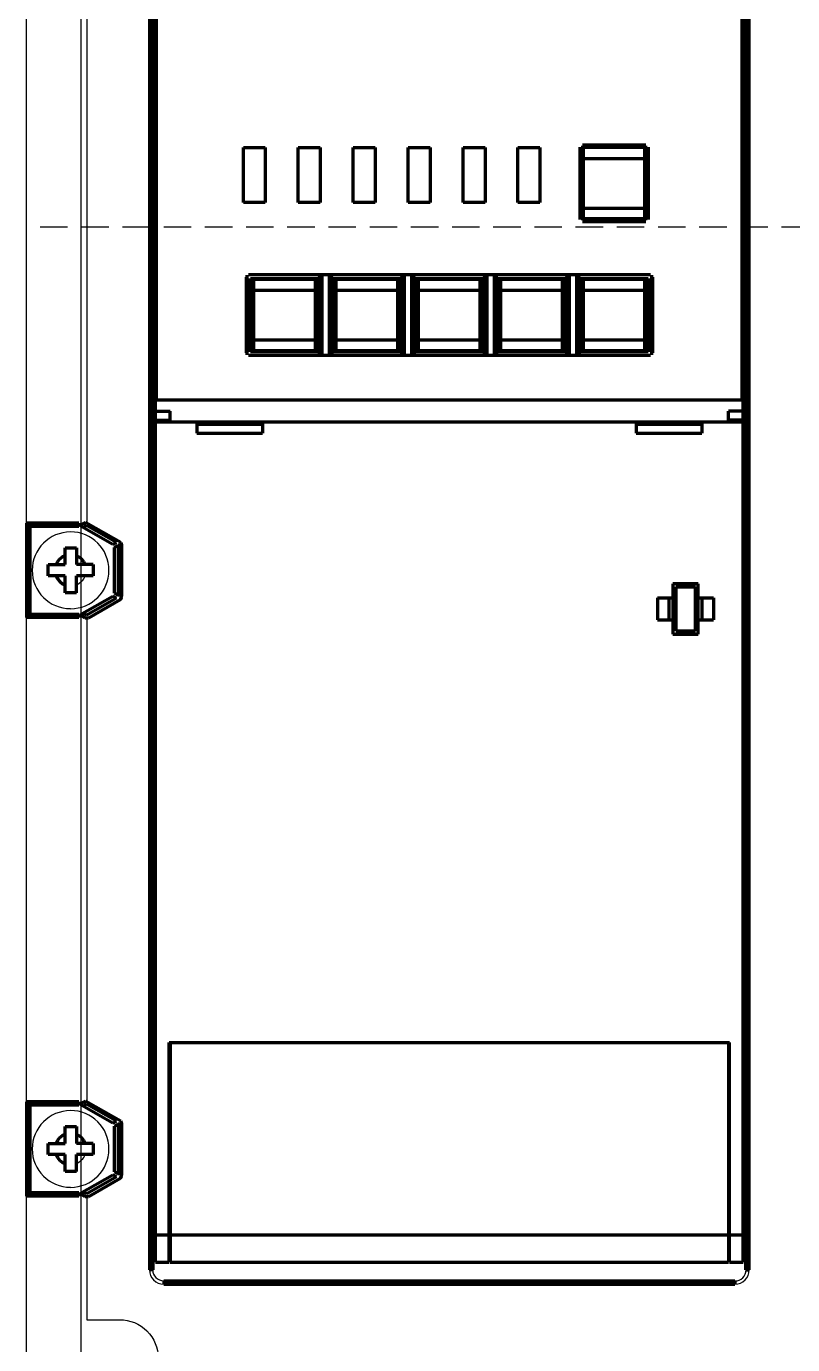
# Model space of a CAD drawing. Header units: millimetres. Extents: x 1683 to 1896, y 0 to 327.
# Drawn here: x 1684.8 to 1754.6, y 61.7 to 181.8 of the extents above; entities that cross this region are included whole.
import ezdxf

# ---------------------------------------------------------------- set-up
doc = ezdxf.new("R2010")
doc.units = ezdxf.units.MM
doc.linetypes.add('ACAD_ISO02W100', pattern=[15, 12, -3])
doc.linetypes.add('HIDDEN', pattern=[0.375, 0.25, -0.125])
doc.layers.add('8', color=140, linetype='ACAD_ISO02W100')
doc.layers.add('at_Entity', color=7, linetype='Continuous')

# ---------------------------------------------------------------- blocks, each defined once
blk = doc.blocks.new('12')
blk.add_lwpolyline([(9287.5, -5820.02), (9497.5, -5820.02), (9497.5, -6147.02), (9287.5, -6147.02)], close=True)
at = {"color": 3}
blk.add_lwpolyline([(9292.5, -5888.52), (9492.5, -5888.52), (9492.5, -6087.52), (9292.5, -6087.52)], close=True, dxfattribs=at)
for points in [[(9293, -5912.15), (9293, -6010.49)], [(9293, -6019.14), (9293, -6063.19)]]:
    blk.add_lwpolyline(points)
blk.add_lwpolyline([(9293, -6071.83), (9293, -6083.02), (9296, -6083.02, -0.414214), (9299.5, -6086.52), (9299.5, -6094.02), (9485.5, -6094.02), (9485.5, -6086.52, -0.414214), (9489, -6083.02), (9492, -6083.02), (9492, -6071.83)], format="xyb")
at = {"layer": '8', "color": 3, "linetype": 'HIDDEN', "ltscale": 10}
blk.add_line((9497.5, -5983.52), (9287.5, -5983.52), dxfattribs=at)
at = {"layer": 'at_Entity', "color": 0, "lineweight": 140}
for p, q in [((9298.7, -5898.3), (9298.7, -6078.48)), ((9299.01, -5898.3), (9299.01, -6078.48)), ((9299.25, -6077.78), (9299.25, -5898.3)), ((9299.36, -5999.1), (9299.36, -5898.21)), ((9352.65, -5999.1), (9352.65, -5898.21)), ((9352.76, -6077.78), (9352.76, -5898.3)), ((9353, -6078.48), (9353, -5898.3)), ((9353.3, -6078.48), (9353.3, -5898.3)), ((9307.25, -5981.3), (9307.25, -5976.29)), ((9307.25, -5976.29), (9309.25, -5976.29)), ((9309.25, -5976.29), (9309.25, -5981.3)), ((9312.25, -5981.3), (9312.25, -5976.29)), ((9312.25, -5976.29), (9314.25, -5976.29)), ((9314.25, -5976.29), (9314.25, -5981.3)), ((9317.25, -5981.3), (9317.25, -5976.29)), ((9317.25, -5976.29), (9319.26, -5976.29)), ((9319.26, -5976.29), (9319.26, -5981.3)), ((9322.26, -5981.3), (9322.26, -5976.29)), ((9322.26, -5976.29), (9324.26, -5976.29)), ((9324.26, -5976.29), (9324.26, -5981.3)), ((9327.26, -5981.3), (9327.26, -5976.29)), ((9327.26, -5976.29), (9329.25, -5976.29)), ((9329.25, -5976.29), (9329.25, -5981.3)), ((9332.25, -5981.3), (9332.25, -5976.29)), ((9332.25, -5976.29), (9334.25, -5976.29)), ((9334.25, -5976.29), (9334.25, -5981.3)), ((9337.91, -5982.84), (9337.91, -5976.24)), ((9338.01, -5982.79), (9338.01, -5976.29)), ((9344, -5976.29), (9338.01, -5976.29)), ((9338.11, -5976.04), (9343.9, -5976.04)), ((9338.2, -5982.79), (9338.2, -5976.29)), ((9343.8, -5982.79), (9343.8, -5976.29)), ((9344, -5982.79), (9344, -5976.29)), ((9344.1, -5976.24), (9344.1, -5982.84)), ((9343.8, -5977.3), (9338.2, -5977.3)), ((9309.25, -5981.3), (9307.25, -5981.3)), ((9314.25, -5981.3), (9312.25, -5981.3)), ((9319.26, -5981.3), (9317.25, -5981.3)), ((9324.26, -5981.3), (9322.26, -5981.3)), ((9329.25, -5981.3), (9327.26, -5981.3)), ((9334.25, -5981.3), (9332.25, -5981.3)), ((9338.2, -5981.8), (9343.8, -5981.8)), ((9344, -5982.79), (9338.01, -5982.79)), ((9343.9, -5983.04), (9338.11, -5983.04)), ((9307.5, -5988.09), (9307.5, -5994.99)), ((9307.6, -5995.16), (9307.6, -5987.92)), ((9344.31, -5987.89), (9307.71, -5987.89)), ((9307.91, -5994.89), (9307.91, -5988.2)), ((9307.91, -5988.2), (9314.1, -5988.2)), ((9308, -5994.8), (9308, -5988.29)), ((9314, -5988.29), (9308, -5988.29)), ((9308.21, -5994.8), (9308.21, -5988.29)), ((9313.81, -5994.8), (9313.81, -5988.29)), ((9314, -5994.8), (9314, -5988.29)), ((9314.1, -5988.2), (9314.4, -5987.89)), ((9314.1, -5988.2), (9314.1, -5994.89)), ((9314.4, -5987.89), (9314.4, -5995.19)), ((9315.1, -5995.19), (9315.1, -5987.89)), ((9315.4, -5988.2), (9315.1, -5987.89)), ((9315.4, -5994.89), (9315.4, -5988.2)), ((9315.4, -5988.2), (9321.6, -5988.2)), ((9315.5, -5994.8), (9315.5, -5988.29)), ((9321.5, -5988.29), (9315.5, -5988.29)), ((9315.71, -5994.8), (9315.71, -5988.29)), ((9321.3, -5994.8), (9321.3, -5988.29)), ((9321.5, -5994.8), (9321.5, -5988.29)), ((9321.6, -5988.2), (9321.9, -5987.89)), ((9321.6, -5988.2), (9321.6, -5994.89)), ((9321.9, -5987.89), (9321.9, -5995.19)), ((9322.6, -5995.19), (9322.6, -5987.89)), ((9322.9, -5988.2), (9322.6, -5987.89)), ((9322.9, -5994.89), (9322.9, -5988.2)), ((9322.9, -5988.2), (9329.1, -5988.2)), ((9323.01, -5994.8), (9323.01, -5988.29)), ((9329, -5988.29), (9323.01, -5988.29)), ((9323.2, -5994.8), (9323.2, -5988.29)), ((9328.8, -5994.8), (9328.8, -5988.29)), ((9329, -5994.8), (9329, -5988.29)), ((9329.1, -5988.2), (9329.41, -5987.89)), ((9329.1, -5988.2), (9329.1, -5994.89)), ((9329.41, -5987.89), (9329.41, -5995.19)), ((9330.1, -5995.19), (9330.1, -5987.89)), ((9330.4, -5988.2), (9330.1, -5987.89)), ((9330.4, -5994.89), (9330.4, -5988.2)), ((9330.4, -5988.2), (9336.6, -5988.2)), ((9330.51, -5994.8), (9330.51, -5988.29)), ((9336.5, -5988.29), (9330.51, -5988.29)), ((9330.7, -5994.8), (9330.7, -5988.29)), ((9336.3, -5994.8), (9336.3, -5988.29)), ((9336.5, -5994.8), (9336.5, -5988.29)), ((9336.6, -5988.2), (9336.91, -5987.89)), ((9336.6, -5988.2), (9336.6, -5994.89)), ((9336.91, -5987.89), (9336.91, -5995.19)), ((9337.6, -5995.19), (9337.6, -5987.89)), ((9337.91, -5988.2), (9337.6, -5987.89)), ((9337.91, -5994.89), (9337.91, -5988.2)), ((9337.91, -5988.2), (9344.1, -5988.2)), ((9338.01, -5994.8), (9338.01, -5988.29)), ((9344, -5988.29), (9338.01, -5988.29)), ((9338.2, -5994.8), (9338.2, -5988.29)), ((9343.8, -5994.8), (9343.8, -5988.29)), ((9344, -5994.8), (9344, -5988.29)), ((9344.1, -5988.2), (9344.1, -5994.89)), ((9344.4, -5987.92), (9344.4, -5995.16)), ((9344.51, -5994.99), (9344.51, -5988.09)), ((9313.81, -5989.3), (9308.21, -5989.3)), ((9321.3, -5989.3), (9315.71, -5989.3)), ((9328.8, -5989.3), (9323.2, -5989.3)), ((9336.3, -5989.3), (9330.7, -5989.3)), ((9343.8, -5989.3), (9338.2, -5989.3)), ((9308.21, -5993.79), (9313.81, -5993.79)), ((9315.71, -5993.79), (9321.3, -5993.79)), ((9323.2, -5993.79), (9328.8, -5993.79)), ((9330.7, -5993.79), (9336.3, -5993.79)), ((9338.2, -5993.79), (9343.8, -5993.79)), ((9307.71, -5995.19), (9344.31, -5995.19)), ((9314.1, -5994.89), (9307.91, -5994.89)), ((9314, -5994.8), (9308, -5994.8)), ((9314.1, -5994.89), (9314.4, -5995.19)), ((9315.4, -5994.89), (9315.1, -5995.19)), ((9321.6, -5994.89), (9315.4, -5994.89)), ((9321.5, -5994.8), (9315.5, -5994.8)), ((9321.6, -5994.89), (9321.9, -5995.19)), ((9322.9, -5994.89), (9322.6, -5995.19)), ((9329.1, -5994.89), (9322.9, -5994.89)), ((9329, -5994.8), (9323.01, -5994.8)), ((9329.1, -5994.89), (9329.41, -5995.19)), ((9330.4, -5994.89), (9330.1, -5995.19)), ((9336.6, -5994.89), (9330.4, -5994.89)), ((9336.5, -5994.8), (9330.51, -5994.8)), ((9336.6, -5994.89), (9336.91, -5995.19)), ((9337.91, -5994.89), (9337.6, -5995.19)), ((9344.1, -5994.89), (9337.91, -5994.89)), ((9344, -5994.8), (9338.01, -5994.8)), ((9352.76, -5999.29), (9299.25, -5999.29)), ((9299.25, -6000.29), (9300.6, -6000.29)), ((9300.6, -6001.29), (9300.6, -6000.29)), ((9351.4, -6001.29), (9351.4, -6000.29)), ((9352.76, -6000.29), (9351.4, -6000.29)), ((9299.25, -6001.1), (9300.6, -6001.1)), ((9352.76, -6001.29), (9299.25, -6001.29)), ((9303.01, -6001.29), (9303.01, -6002.3)), ((9309, -6001.5), (9303.01, -6001.5)), ((9309, -6001.29), (9309, -6002.3)), ((9343, -6001.29), (9343, -6002.3)), ((9349, -6001.5), (9343, -6001.5)), ((9349, -6001.29), (9349, -6002.3)), ((9352.76, -6001.1), (9351.4, -6001.1)), ((9303.01, -6002.3), (9309, -6002.3)), ((9343, -6002.3), (9349, -6002.3)), ((9287.5, -6010.48), (9287.5, -6019.08)), ((9287.5, -6010.48), (9287.5, -6010.51)), ((9287.5, -6010.51), (9287.51, -6010.54)), ((9287.51, -6010.54), (9287.51, -6010.57)), ((9287.51, -6010.57), (9287.52, -6010.6)), ((9292.26, -6010.48), (9287.52, -6010.48)), ((9287.53, -6010.51), (9287.52, -6010.48)), ((9287.52, -6010.6), (9287.53, -6010.62)), ((9287.53, -6010.55), (9287.53, -6010.51)), ((9287.54, -6010.58), (9287.53, -6010.55)), ((9287.53, -6010.62), (9287.55, -6010.65)), ((9287.56, -6010.6), (9287.54, -6010.58)), ((9287.55, -6010.65), (9287.57, -6010.67)), ((9287.57, -6010.63), (9287.56, -6010.6)), ((9287.59, -6010.66), (9287.57, -6010.63)), ((9287.57, -6010.67), (9287.59, -6010.68)), ((9287.61, -6010.69), (9287.59, -6010.66)), ((9287.59, -6010.68), (9287.61, -6010.7)), ((9287.63, -6010.71), (9287.61, -6010.69)), ((9287.61, -6010.7), (9287.63, -6010.72)), ((9287.65, -6010.72), (9287.63, -6010.71)), ((9287.63, -6010.72), (9287.66, -6010.74)), ((9287.68, -6010.73), (9287.65, -6010.72)), ((9287.66, -6010.74), (9287.68, -6010.75)), ((9287.7, -6010.75), (9287.68, -6010.73)), ((9287.68, -6010.75), (9287.71, -6010.76)), ((9287.72, -6010.77), (9287.7, -6010.75)), ((9287.71, -6010.76), (9287.74, -6010.77)), ((9287.75, -6010.77), (9287.72, -6010.77)), ((9287.74, -6010.77), (9287.77, -6010.78)), ((9287.77, -6010.77), (9287.75, -6010.77)), ((9287.8, -6010.78), (9287.77, -6010.77)), ((9287.77, -6010.78), (9287.81, -6010.78)), ((9287.83, -6010.78), (9287.8, -6010.78)), ((9287.81, -6010.78), (9287.81, -6018.79)), ((9292.26, -6010.78), (9287.83, -6010.78)), ((9292.26, -6010.78), (9292.26, -6010.48)), ((9292.35, -6010.71), (9292.87, -6010.42)), ((9295.36, -6012.44), (9292.35, -6010.71)), ((9292.65, -6010.88), (9292.97, -6010.7)), ((9296.09, -6012.24), (9292.87, -6010.42)), ((9295.7, -6012.24), (9292.97, -6010.7)), ((9291.02, -6014.26), (9291.02, -6012.73)), ((9291.02, -6012.73), (9292.05, -6012.73)), ((9292.05, -6012.73), (9292.05, -6014.26)), ((9295.36, -6012.44), (9295.7, -6012.24)), ((9295.51, -6012.7), (9295.85, -6012.5)), ((9295.51, -6016.86), (9295.51, -6012.7)), ((9295.85, -6012.5), (9295.85, -6017.05)), ((9296.15, -6012.5), (9295.85, -6012.5)), ((9296.09, -6012.24), (9296.09, -6012.24)), ((9296.09, -6012.24), (9296.11, -6012.27)), ((9296.11, -6012.27), (9296.12, -6012.29)), ((9296.12, -6012.29), (9296.13, -6012.32)), ((9296.13, -6012.32), (9296.13, -6012.34)), ((9296.13, -6012.34), (9296.14, -6012.37)), ((9296.14, -6012.37), (9296.15, -6012.4)), ((9296.15, -6012.4), (9296.15, -6012.44)), ((9296.15, -6012.44), (9296.15, -6012.47)), ((9296.15, -6012.47), (9296.15, -6012.5)), ((9296.15, -6012.5), (9296.15, -6017.05)), ((9290.5, -6013.79), (9290.34, -6014.01)), ((9290.75, -6013.59), (9290.5, -6013.79)), ((9291.02, -6013.45), (9290.75, -6013.59)), ((9292.31, -6013.58), (9292.05, -6013.45)), ((9292.52, -6013.74), (9292.31, -6013.58)), ((9292.72, -6014), (9292.52, -6013.74)), ((9289.47, -6015.29), (9289.47, -6014.26)), ((9289.47, -6014.26), (9291.02, -6014.26)), ((9290.34, -6014.01), (9290.21, -6014.26)), ((9293.58, -6014.26), (9292.05, -6014.26)), ((9292.85, -6014.26), (9292.72, -6014)), ((9293.58, -6014.26), (9293.58, -6015.29)), ((9291.02, -6015.29), (9289.47, -6015.29)), ((9290.21, -6015.29), (9290.34, -6015.56)), ((9290.34, -6015.56), (9290.55, -6015.81)), ((9290.55, -6015.81), (9290.76, -6015.98)), ((9290.76, -6015.98), (9291.02, -6016.1)), ((9291.02, -6016.83), (9291.02, -6015.29)), ((9292.05, -6016.83), (9292.05, -6015.29)), ((9293.58, -6015.29), (9292.05, -6015.29)), ((9346.35, -6016), (9346.35, -6020.59)), ((9348.66, -6016), (9346.35, -6016)), ((9346.61, -6016.29), (9346.61, -6020.29)), ((9346.61, -6016.29), (9348.41, -6016.29)), ((9348.41, -6020.29), (9348.41, -6016.29)), ((9348.66, -6020.59), (9348.66, -6016)), ((9292.05, -6016.83), (9291.02, -6016.83)), ((9292.36, -6018.85), (9295.36, -6017.12)), ((9295.7, -6017.31), (9293, -6018.87)), ((9296.05, -6017.46), (9293.15, -6019.14)), ((9295.7, -6017.31), (9295.36, -6017.12)), ((9295.85, -6017.05), (9295.51, -6016.86)), ((9296.15, -6017.05), (9295.85, -6017.05)), ((9296.12, -6017.25), (9296.05, -6017.46)), ((9296.08, -6017.35), (9296.07, -6017.36)), ((9296.09, -6017.33), (9296.08, -6017.34)), ((9296.08, -6017.34), (9296.08, -6017.35)), ((9296.1, -6017.3), (9296.09, -6017.32)), ((9296.09, -6017.32), (9296.09, -6017.33)), ((9296.11, -6017.28), (9296.1, -6017.3)), ((9296.13, -6017.23), (9296.12, -6017.25)), ((9296.14, -6017.19), (9296.13, -6017.21)), ((9296.13, -6017.21), (9296.13, -6017.23)), ((9296.15, -6017.15), (9296.14, -6017.17)), ((9296.14, -6017.17), (9296.14, -6017.19)), ((9296.15, -6017.05), (9296.15, -6017.08)), ((9296.15, -6017.08), (9296.15, -6017.1)), ((9296.15, -6017.1), (9296.15, -6017.12)), ((9296.15, -6017.12), (9296.15, -6017.15)), ((9344.94, -6017.3), (9344.94, -6019.29)), ((9344.94, -6017.3), (9346.35, -6017.3)), ((9345.98, -6017.3), (9345.98, -6019.29)), ((9348.66, -6017.3), (9350.06, -6017.3)), ((9349.03, -6019.29), (9349.03, -6017.3)), ((9350.06, -6017.3), (9350.06, -6019.29)), ((9293, -6018.87), (9292.65, -6018.68)), ((9287.51, -6018.99), (9287.5, -6019.03)), ((9287.5, -6019.03), (9287.5, -6019.05)), ((9287.5, -6019.05), (9287.5, -6019.08)), ((9287.52, -6018.97), (9287.51, -6018.99)), ((9287.53, -6018.95), (9287.52, -6018.97)), ((9287.53, -6019.05), (9287.52, -6019.08)), ((9292.26, -6019.08), (9287.52, -6019.08)), ((9287.55, -6018.92), (9287.53, -6018.95)), ((9287.54, -6018.98), (9287.53, -6019.02)), ((9287.53, -6019.02), (9287.53, -6019.05)), ((9287.56, -6018.95), (9287.54, -6018.98)), ((9287.57, -6018.89), (9287.55, -6018.92)), ((9287.57, -6018.92), (9287.56, -6018.95)), ((9287.59, -6018.87), (9287.57, -6018.89)), ((9287.59, -6018.9), (9287.57, -6018.92)), ((9287.61, -6018.85), (9287.59, -6018.87)), ((9287.61, -6018.87), (9287.59, -6018.9)), ((9287.63, -6018.84), (9287.61, -6018.85)), ((9287.63, -6018.85), (9287.61, -6018.87)), ((9287.66, -6018.82), (9287.63, -6018.84)), ((9287.65, -6018.84), (9287.63, -6018.85)), ((9287.68, -6018.83), (9287.65, -6018.84)), ((9287.68, -6018.81), (9287.66, -6018.82)), ((9287.71, -6018.79), (9287.68, -6018.81)), ((9287.7, -6018.81), (9287.68, -6018.83)), ((9287.72, -6018.8), (9287.7, -6018.81)), ((9287.74, -6018.79), (9287.71, -6018.79)), ((9287.75, -6018.79), (9287.72, -6018.8)), ((9287.77, -6018.79), (9287.74, -6018.79)), ((9287.77, -6018.79), (9287.75, -6018.79)), ((9287.81, -6018.79), (9287.77, -6018.79)), ((9287.8, -6018.79), (9287.77, -6018.79)), ((9287.83, -6018.79), (9287.8, -6018.79)), ((9292.26, -6018.79), (9287.83, -6018.79)), ((9292.26, -6019.08), (9292.26, -6018.79)), ((9292.85, -6019.14), (9292.36, -6018.85)), ((9293.15, -6019.14), (9292.85, -6019.14)), ((9344.94, -6019.29), (9346.35, -6019.29)), ((9348.66, -6019.29), (9350.06, -6019.29)), ((9346.35, -6020.59), (9348.66, -6020.59)), ((9346.61, -6020.29), (9348.41, -6020.29)), ((9300.5, -6077.78), (9300.5, -6057.79)), ((9300.5, -6057.79), (9351.5, -6057.79)), ((9300.6, -6057.79), (9300.6, -6077.78)), ((9351.4, -6057.79), (9351.4, -6077.78)), ((9351.5, -6077.78), (9351.5, -6057.79)), ((9287.5, -6063.17), (9287.5, -6071.78)), ((9287.5, -6063.17), (9287.5, -6063.2)), ((9292.26, -6063.17), (9287.52, -6063.17)), ((9287.53, -6063.21), (9287.52, -6063.17)), ((9292.26, -6063.48), (9292.26, -6063.17)), ((9292.35, -6063.4), (9292.87, -6063.11)), ((9296.09, -6064.93), (9292.87, -6063.11)), ((9287.5, -6063.2), (9287.51, -6063.24)), ((9287.51, -6063.24), (9287.51, -6063.26)), ((9287.51, -6063.26), (9287.52, -6063.29)), ((9287.52, -6063.29), (9287.53, -6063.31)), ((9287.53, -6063.24), (9287.53, -6063.21)), ((9287.54, -6063.27), (9287.53, -6063.24)), ((9287.53, -6063.31), (9287.55, -6063.34)), ((9287.56, -6063.3), (9287.54, -6063.27)), ((9287.55, -6063.34), (9287.57, -6063.36)), ((9287.57, -6063.33), (9287.56, -6063.3)), ((9287.59, -6063.36), (9287.57, -6063.33)), ((9287.57, -6063.36), (9287.59, -6063.38)), ((9287.61, -6063.38), (9287.59, -6063.36)), ((9287.59, -6063.38), (9287.61, -6063.4)), ((9287.63, -6063.4), (9287.61, -6063.38)), ((9287.61, -6063.4), (9287.63, -6063.42)), ((9287.65, -6063.42), (9287.63, -6063.4)), ((9287.63, -6063.42), (9287.66, -6063.43)), ((9287.68, -6063.43), (9287.65, -6063.42)), ((9287.66, -6063.43), (9287.68, -6063.45)), ((9287.7, -6063.45), (9287.68, -6063.43)), ((9287.68, -6063.45), (9287.71, -6063.46)), ((9287.72, -6063.46), (9287.7, -6063.45)), ((9287.71, -6063.46), (9287.74, -6063.47)), ((9287.75, -6063.47), (9287.72, -6063.46)), ((9287.74, -6063.47), (9287.77, -6063.47)), ((9287.77, -6063.47), (9287.75, -6063.47)), ((9287.77, -6063.47), (9287.81, -6063.48)), ((9287.8, -6063.47), (9287.77, -6063.47)), ((9287.83, -6063.48), (9287.8, -6063.47)), ((9287.81, -6063.48), (9287.81, -6071.48)), ((9292.26, -6063.48), (9287.83, -6063.48)), ((9295.36, -6065.13), (9292.35, -6063.4)), ((9292.65, -6063.57), (9292.97, -6063.39)), ((9295.7, -6064.93), (9292.97, -6063.39)), ((9291.02, -6066.96), (9291.02, -6065.43)), ((9291.02, -6065.43), (9292.05, -6065.43)), ((9292.05, -6065.43), (9292.05, -6066.96)), ((9295.36, -6065.13), (9295.7, -6064.93)), ((9295.51, -6065.4), (9295.85, -6065.2)), ((9295.51, -6069.55), (9295.51, -6065.4)), ((9295.85, -6065.2), (9295.85, -6069.75)), ((9296.15, -6065.2), (9295.85, -6065.2)), ((9296.09, -6064.93), (9296.09, -6064.93)), ((9296.09, -6064.93), (9296.11, -6064.96)), ((9296.11, -6064.96), (9296.12, -6064.99)), ((9296.12, -6064.99), (9296.13, -6065.01)), ((9296.13, -6065.01), (9296.13, -6065.04)), ((9296.13, -6065.04), (9296.14, -6065.07)), ((9296.14, -6065.07), (9296.15, -6065.1)), ((9296.15, -6065.1), (9296.15, -6065.13)), ((9296.15, -6065.13), (9296.15, -6065.17)), ((9296.15, -6065.17), (9296.15, -6065.2)), ((9296.15, -6065.2), (9296.15, -6069.75)), ((9352.9, -6065.58), (9352.9, -6077)), ((9290.34, -6066.7), (9290.21, -6066.96)), ((9290.5, -6066.49), (9290.34, -6066.7)), ((9290.75, -6066.29), (9290.5, -6066.49)), ((9291.02, -6066.15), (9290.75, -6066.29)), ((9292.31, -6066.28), (9292.05, -6066.15)), ((9292.52, -6066.44), (9292.31, -6066.28)), ((9292.72, -6066.7), (9292.52, -6066.44)), ((9292.85, -6066.96), (9292.72, -6066.7)), ((9289.47, -6067.99), (9289.47, -6066.96)), ((9289.47, -6066.96), (9291.02, -6066.96)), ((9293.58, -6066.96), (9292.05, -6066.96)), ((9293.58, -6066.96), (9293.58, -6067.99)), ((9291.02, -6067.99), (9289.47, -6067.99)), ((9290.21, -6067.99), (9290.34, -6068.25)), ((9290.34, -6068.25), (9290.55, -6068.51)), ((9290.55, -6068.51), (9290.76, -6068.67)), ((9290.76, -6068.67), (9291.02, -6068.8)), ((9291.02, -6069.52), (9291.02, -6067.99)), ((9292.05, -6069.52), (9292.05, -6067.99)), ((9293.58, -6067.99), (9292.05, -6067.99)), ((9292.05, -6069.52), (9291.02, -6069.52)), ((9292.36, -6071.54), (9295.36, -6069.82)), ((9295.7, -6070.01), (9293, -6071.57)), ((9296.05, -6070.16), (9293.15, -6071.83)), ((9295.7, -6070.01), (9295.36, -6069.82)), ((9295.85, -6069.75), (9295.51, -6069.55)), ((9296.15, -6069.75), (9295.85, -6069.75)), ((9296.12, -6069.95), (9296.05, -6070.16)), ((9296.08, -6070.04), (9296.07, -6070.05)), ((9296.09, -6070.03), (9296.08, -6070.03)), ((9296.08, -6070.03), (9296.08, -6070.04)), ((9296.1, -6069.99), (9296.09, -6070.02)), ((9296.09, -6070.02), (9296.09, -6070.03)), ((9296.11, -6069.97), (9296.1, -6069.99)), ((9296.13, -6069.93), (9296.12, -6069.95)), ((9296.14, -6069.88), (9296.13, -6069.9)), ((9296.13, -6069.9), (9296.13, -6069.93)), ((9296.15, -6069.85), (9296.14, -6069.86)), ((9296.14, -6069.86), (9296.14, -6069.88)), ((9296.15, -6069.75), (9296.15, -6069.77)), ((9296.15, -6069.77), (9296.15, -6069.8)), ((9296.15, -6069.8), (9296.15, -6069.82)), ((9296.15, -6069.82), (9296.15, -6069.85)), ((9287.59, -6071.56), (9287.57, -6071.59)), ((9287.61, -6071.55), (9287.59, -6071.56)), ((9287.61, -6071.57), (9287.59, -6071.6)), ((9287.63, -6071.53), (9287.61, -6071.55)), ((9287.63, -6071.55), (9287.61, -6071.57)), ((9287.66, -6071.52), (9287.63, -6071.53)), ((9287.65, -6071.54), (9287.63, -6071.55)), ((9287.68, -6071.52), (9287.65, -6071.54)), ((9287.68, -6071.5), (9287.66, -6071.52)), ((9287.71, -6071.49), (9287.68, -6071.5)), ((9287.7, -6071.51), (9287.68, -6071.52)), ((9287.72, -6071.5), (9287.7, -6071.51)), ((9287.74, -6071.48), (9287.71, -6071.49)), ((9287.75, -6071.49), (9287.72, -6071.5)), ((9287.77, -6071.48), (9287.74, -6071.48)), ((9287.77, -6071.48), (9287.75, -6071.49)), ((9287.81, -6071.48), (9287.77, -6071.48)), ((9287.8, -6071.48), (9287.77, -6071.48)), ((9287.83, -6071.48), (9287.8, -6071.48)), ((9292.26, -6071.48), (9287.83, -6071.48)), ((9292.26, -6071.78), (9292.26, -6071.48)), ((9292.85, -6071.83), (9292.36, -6071.54)), ((9293, -6071.57), (9292.65, -6071.38)), ((9287.51, -6071.69), (9287.5, -6071.72)), ((9287.5, -6071.72), (9287.5, -6071.75)), ((9287.5, -6071.75), (9287.5, -6071.78)), ((9287.52, -6071.67), (9287.51, -6071.69)), ((9287.53, -6071.64), (9287.52, -6071.67)), ((9287.53, -6071.74), (9287.52, -6071.78)), ((9292.26, -6071.78), (9287.52, -6071.78)), ((9287.55, -6071.62), (9287.53, -6071.64)), ((9287.54, -6071.68), (9287.53, -6071.71)), ((9287.53, -6071.71), (9287.53, -6071.74)), ((9287.56, -6071.64), (9287.54, -6071.68)), ((9287.57, -6071.59), (9287.55, -6071.62)), ((9287.57, -6071.62), (9287.56, -6071.64)), ((9287.59, -6071.6), (9287.57, -6071.62)), ((9293.15, -6071.83), (9292.85, -6071.83)), ((9299.25, -6075.29), (9300.5, -6075.29)), ((9300.6, -6075.29), (9351.4, -6075.29)), ((9351.5, -6075.29), (9352.76, -6075.29)), ((9299.01, -6078.48), (9298.7, -6078.48)), ((9299.25, -6077.78), (9300.5, -6077.78)), ((9300.6, -6077.78), (9351.4, -6077.78)), ((9351.5, -6077.78), (9352.76, -6077.78)), ((9353, -6078.48), (9353.3, -6078.48)), ((9300, -6079.49), (9300, -6079.79)), ((9300, -6079.49), (9352, -6079.49)), ((9300, -6079.79), (9352, -6079.79)), ((9352, -6079.49), (9352, -6079.79))]:
    blk.add_line(p, q, dxfattribs=at)
at = {"layer": 'at_Entity', "color": 0}
for centre, radius, start, end in [((9291.52, -6014.78), 3.49, 90, 180), ((9291.52, -6014.78), 3.5, 360, 90), ((9291.52, -6014.78), 3.49, 180, 270), ((9291.52, -6014.78), 3.5, 270, 0), ((9291.5, -6014.71), 1.48, 291.3369, 336.5869), ((9291.52, -6067.47), 3.49, 90, 180), ((9291.52, -6067.47), 3.5, 360, 90), ((9291.52, -6067.47), 3.49, 180, 270), ((9291.52, -6067.47), 3.5, 270, 0), ((9291.5, -6067.41), 1.48, 291.3369, 336.5869), ((9300, -6078.48), 1.3, 180, 270), ((9300, -6078.48), 1, 180, 270), ((9352, -6078.48), 1.01, 270, 0), ((9352, -6078.48), 1.3, 270, 0)]:
    blk.add_arc(centre, radius, start, end, dxfattribs=at)

msp = doc.modelspace()

# ---------------------------------------------------------------- block references
msp.add_blockref('12', (-7602.65, 6147.02))

doc.saveas('drawing.dxf')
